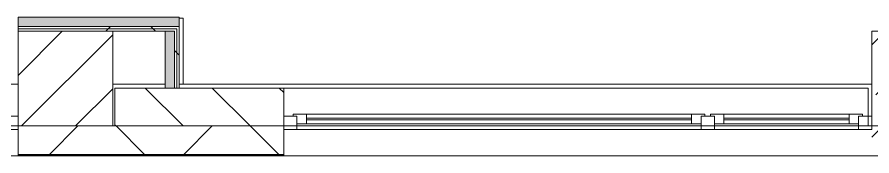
# Model space of a CAD drawing. Header units: millimetres. Extents: x -3245 to 186632, y -8553 to 29000.
# Drawn here: x 111527 to 116032, y -258 to 475 of the extents above; entities that cross this region are included whole.
import ezdxf

# ---------------------------------------------------------------- set-up
doc = ezdxf.new("R2010")
doc.units = ezdxf.units.MM
for name, color, linetype, lineweight, true_color in [('A-FLOR-2', 7, 'Continuous', 5, 0xaaaaaa), ('I-WALL-27', 7, 'Continuous', 5, 0xe7e7e7), ('I-WALL-28', 7, 'Continuous', 9, 0xe7e7e7)]:
    doc.layers.add(name, color=color, linetype=linetype, lineweight=lineweight, true_color=true_color)
for name, color, linetype, lineweight in [('A-GLAZ-2', 7, 'Continuous', 5), ('A-WALL', 7, 'Continuous', 9), ('A-WALL-7', 7, 'Continuous', 5), ('I-WALL-29', 7, 'Continuous', 5), ('S-COLS-2', 7, 'Continuous', 5)]:
    doc.layers.add(name, color=color, linetype=linetype, lineweight=lineweight)
pattern_1 = [(45, (59622.45, 0), (-530.33, 530.33), []), (135, (59622.45, 0), (-530.33, -530.33), [])]

# ---------------------------------------------------------------- blocks, each defined once
blk = doc.blocks.new('BSC_Колонна _Прямоугольная - 500х500-V106-2_4_1_птичка')
at = {"layer": 'S-COLS-2'}
h = blk.add_hatch(dxfattribs=at)
h.set_pattern_fill('FP_115', color=256, style=0, pattern_type=2)
h.set_pattern_definition([(45, (-52160, -150), (-285.123, 285.123), []), (45, (-51874.88, -150), (-285.123, 285.123), [504.031, -100.806, 16.764, -84.042])])
h.paths.add_polyline_path([(-250, -250), (250, -250), (250, 250), (-250, 250)])
for p, q in [((250, 250), (-250, 250)), ((-250, 250), (-250, -250)), ((250, -250), (250, 250)), ((-250, -250), (250, -250))]:
    blk.add_line(p, q, dxfattribs=at)
blk = doc.blocks.new('BSC_Колонна _Прямоугольная - 500х500-V129-2_4_1_птичка')
at = {"layer": 'S-COLS-2'}
h = blk.add_hatch(dxfattribs=at)
h.set_pattern_fill('FP_147', color=256, style=0, pattern_type=2)
h.set_pattern_definition([(45, (-56660, -150), (-285.123, 285.123), []), (45, (-56374.88, -150), (-285.123, 285.123), [504.031, -100.806, 16.764, -84.042])])
h.paths.add_polyline_path([(-250, -250), (250, -250), (250, 250), (-250, 250), (-250, 80.5)])
for p, q in [((250, 250), (-250, 250)), ((-250, 250), (-250, -250)), ((250, -250), (250, 250)), ((-250, -250), (250, -250))]:
    blk.add_line(p, q, dxfattribs=at)
blk = doc.blocks.new('120_Окно_СКБ_2Ст - 120_Окно_СКБ_2Ст 3100х2500 _мал_ створка слева-2_-V138-2_4_1_птичка')
at = {"layer": 'A-GLAZ-2'}
for p, q in [((-1550, -127), (-1550, -57)), ((-1550, -57), (-1480, -57)), ((1550, -57), (-1550, -57)), ((-1480, -57), (-1480, -127)), ((-720, -87), (-1480, -87)), ((-1480, -87), (-1480, -127)), ((-1430, -137), (-1430, -87)), ((-770, -137), (-770, -87)), ((-720, -127), (-720, -57)), ((-720, -57), (-650, -57)), ((-720, -127), (-720, -87)), ((-650, -57), (-650, -127)), ((1480, -87), (-650, -87)), ((-650, -87), (-650, -127)), ((-600, -137), (-600, -87)), ((1430, -137), (1430, -87)), ((1480, -127), (1480, -57)), ((1480, -57), (1550, -57)), ((1480, -127), (1480, -87)), ((1550, -57), (1550, -127)), ((-1480, -127), (-1550, -127)), ((-1550, -127), (-1500, -127)), ((-1480, -127), (-1500, -127)), ((-1500, -127), (-1500, -137)), ((-1430, -107), (-770, -107)), ((-770, -117), (-1430, -117)), ((-650, -127), (-720, -127)), ((-700, -127), (-720, -127)), ((-700, -127), (-670, -127)), ((-700, -137), (-700, -127)), ((-650, -127), (-670, -127)), ((-670, -127), (-670, -137)), ((-600, -107), (1430, -107)), ((1430, -117), (-600, -117)), ((1550, -127), (1480, -127)), ((1500, -127), (1480, -127)), ((1500, -127), (1550, -127)), ((1500, -137), (1500, -127)), ((-1500, -137), (-700, -137)), ((-700, -137), (-1500, -137)), ((-670, -137), (1500, -137)), ((1500, -137), (-670, -137))]:
    blk.add_line(p, q, dxfattribs=at)
blk = doc.blocks.new('120_Окно_СКБ_2Ст - 120_Окно_СКБ_2Ст 3100х2500 _мал_ створка слева-2_-V139-2_4_1_птичка')
at = {"layer": 'A-GLAZ-2'}
for p, q in [((-1550, -127), (-1550, -57)), ((-1550, -57), (-1480, -57)), ((1550, -57), (-1550, -57)), ((-1480, -57), (-1480, -127)), ((-720, -87), (-1480, -87)), ((-1480, -87), (-1480, -127)), ((-1430, -137), (-1430, -87)), ((-770, -137), (-770, -87)), ((-720, -127), (-720, -57)), ((-720, -57), (-650, -57)), ((-720, -127), (-720, -87)), ((-650, -57), (-650, -127)), ((1480, -87), (-650, -87)), ((-650, -87), (-650, -127)), ((-600, -137), (-600, -87)), ((1430, -137), (1430, -87)), ((1480, -127), (1480, -57)), ((1480, -57), (1550, -57)), ((1480, -127), (1480, -87)), ((1550, -57), (1550, -127)), ((-1480, -127), (-1550, -127)), ((-1550, -127), (-1503, -127)), ((-1480, -127), (-1500, -127)), ((-1500, -127), (-1500, -137)), ((-1430, -107), (-770, -107)), ((-770, -117), (-1430, -117)), ((-650, -127), (-720, -127)), ((-700, -127), (-720, -127)), ((-700, -127), (-670, -127)), ((-700, -137), (-700, -127)), ((-650, -127), (-670, -127)), ((-670, -127), (-670, -137)), ((-600, -107), (1430, -107)), ((1430, -117), (-600, -117)), ((1550, -127), (1480, -127)), ((1500, -127), (1480, -127)), ((1500, -127), (1550, -127)), ((1500, -137), (1500, -127)), ((-1500, -137), (-700, -137)), ((-700, -137), (-1500, -137)), ((-670, -137), (1500, -137)), ((1500, -137), (-670, -137))]:
    blk.add_line(p, q, dxfattribs=at)

msp = doc.modelspace()

# ---------------------------------------------------------------- hatches: boundary and pattern name
at = {"layer": 'A-WALL-7'}
h = msp.add_hatch(dxfattribs=at)
h.set_pattern_fill('FP_133', color=256, style=0, pattern_type=2)
h.set_pattern_definition([(135, (59622.45, 0), (-176.7767, -176.7767), [])])
h.paths.add_polyline_path([(112042.4, -100), (112932.4, -100), (112932.4, 100), (112042.4, 100)])
h = msp.add_hatch(dxfattribs=at)
h.set_pattern_fill('FP_123', color=256, style=0, pattern_type=2)
h.set_pattern_definition([(45, (59622.45, 0), (-353.5534, 353.5534), []), (135, (59622.45, 0), (-353.5534, -353.5534), [])])
h.paths.add_polyline_path([(135322.4, -250), (135322.4, -100), (131182.4, -100), (131182.4, -250), (134535.9, -250)])
h.paths.add_polyline_path([(128970.8, -250), (130282.4, -250), (130282.4, -100), (126682.4, -100), (126682.4, -250), (127115.7, -250)])
h.paths.add_polyline_path([(117682.4, -250), (118432.4, -250), (118432.4, -100), (117682.4, -100)])
h.paths.add_polyline_path([(116532.4, -250), (116782.4, -250), (116782.4, -100), (116032.4, -100), (116032.4, -250), (116449.2, -250)])
h.paths.add_polyline_path([(120532.4, -250), (121682.4, -250), (121682.4, -100), (120532.4, -100)])
h.paths.add_polyline_path([(124782.4, -250), (125782.4, -250), (125782.4, -100), (124782.4, -100)])
h.paths.add_polyline_path([(103032.4, -250), (103658.8, -250), (103658.8, -100), (102282.4, -100), (102282.4, -250), (103000.2, -250)])
h.paths.add_polyline_path([(111532.4, -250), (112932.4, -250), (112932.4, -100), (111532.4, -100)])
h.paths.add_polyline_path([(108432.4, -250), (108432.4, -100), (107032.4, -100), (107032.4, -250), (107637.8, -250)])
h.paths.add_polyline_path([(104558.8, -250), (104932.4, -250), (104932.4, -100), (104558.8, -100)])
h.paths.add_polyline_path([(98382.4, -250), (99182.4, -250), (99182.4, -100), (98382.4, -100), (98382.4, -176.4)])
at = {"layer": 'I-WALL-27'}
msp.add_hatch(color=256, dxfattribs=at).paths.add_polyline_path([(112357.4, 100), (112357.4, 400), (112307.4, 400), (112307.4, 100)])
at = {"layer": 'I-WALL-28'}
msp.add_hatch(color=256, dxfattribs=at).paths.add_polyline_path([(112382.4, 425), (112382.4, 475), (111532.4, 475), (111532.4, 425), (112275.4, 425)])
at = {"layer": 'I-WALL-29'}
h = msp.add_hatch(dxfattribs=at)
h.set_pattern_fill('FP_227', color=256, style=0, pattern_type=2)
h.set_pattern_definition(pattern_1)
h.paths.add_polyline_path([(112369.9, 412.5), (112382.4, 412.5), (112382.4, 425), (111532.4, 425), (111532.4, 412.5), (112275.4, 412.5)])
h = msp.add_hatch(dxfattribs=at)
h.set_pattern_fill('FP_227', color=256, style=0, pattern_type=2)
h.set_pattern_definition(pattern_1)
h.paths.add_polyline_path([(112369.9, 400), (112369.9, 412.5), (111532.4, 412.5), (111532.4, 400), (112357.4, 400)])
h = msp.add_hatch(dxfattribs=at)
h.set_pattern_fill('FP_227', color=256, style=0, pattern_type=2)
h.set_pattern_definition(pattern_1)
h.paths.add_polyline_path([(112369.9, 100), (112382.4, 100), (112382.4, 412.5), (112369.9, 412.5), (112369.9, 230.5)])
h = msp.add_hatch(dxfattribs=at)
h.set_pattern_fill('FP_227', color=256, style=0, pattern_type=2)
h.set_pattern_definition(pattern_1)
h.paths.add_polyline_path([(112369.9, 100), (112369.9, 400), (112357.4, 400), (112357.4, 100)])

# ---------------------------------------------------------------- linework, layer by layer
at = {"layer": 'A-FLOR-2'}
for p, q in [((112382.4, 470), (112402.4, 470)), ((112402.4, 470), (112402.4, 120))]:
    msp.add_line(p, q, dxfattribs=at)
at = {"layer": 'A-WALL'}
for p, q in [((112382.4, 425), (111532.4, 425)), ((112369.9, 412.5), (111532.4, 412.5)), ((112369.9, 100), (112369.9, 412.5)), ((112357.4, 400), (112307.4, 400)), ((112357.4, 100), (112357.4, 400)), ((112042.4, -100), (112932.4, -100)), ((111532.4, -250), (112932.4, -250)), ((111532.4, -253), (112932.4, -253))]:
    msp.add_line(p, q, dxfattribs=at)
at = {"layer": 'A-WALL-7'}
for p, q in [((112042.4, 100), (112042.4, -100)), ((112042.4, 100), (116012.4, 100)), ((112932.4, -258), (112932.4, 100)), ((116012.4, -100), (116012.4, 100)), ((111532.4, -100), (111532.4, -258)), ((112032.4, -100), (112042.4, -100)), ((117682.4, -258), (98382.4, -258))]:
    msp.add_line(p, q, dxfattribs=at)
at = {"layer": 'I-WALL-29'}
for p, q in [((112382.4, 475), (111532.4, 475)), ((111532.4, 475), (111532.4, 400)), ((112382.4, 100), (112382.4, 475)), ((112032.4, 400), (112307.4, 400)), ((112307.4, 400), (112307.4, 100)), ((107746.5, 120), (111532.4, 120)), ((112032.4, 120), (112307.4, 120)), ((112381.6, 120), (116032.4, 120)), ((111532.4, -100), (108432.4, -100)), ((116032.4, -100), (112932.4, -100))]:
    msp.add_line(p, q, dxfattribs=at)

# ---------------------------------------------------------------- block references
at = {"layer": 'A-GLAZ-2', "rotation": 180}
for name, p in [('120_Окно_СКБ_2Ст - 120_Окно_СКБ_2Ст 3100х2500 _мал_ створка слева-2_-V138-2_4_1_птичка', (109982.4, -175)), ('120_Окно_СКБ_2Ст - 120_Окно_СКБ_2Ст 3100х2500 _мал_ створка слева-2_-V139-2_4_1_птичка', (114482.4, -175))]:
    msp.add_blockref(name, p, dxfattribs=at)
at = {"layer": 'S-COLS-2'}
for name, p in [('BSC_Колонна _Прямоугольная - 500х500-V106-2_4_1_птичка', (111782.4, 150)), ('BSC_Колонна _Прямоугольная - 500х500-V129-2_4_1_птичка', (116282.4, 150))]:
    msp.add_blockref(name, p, dxfattribs=at)

doc.saveas('drawing.dxf')
